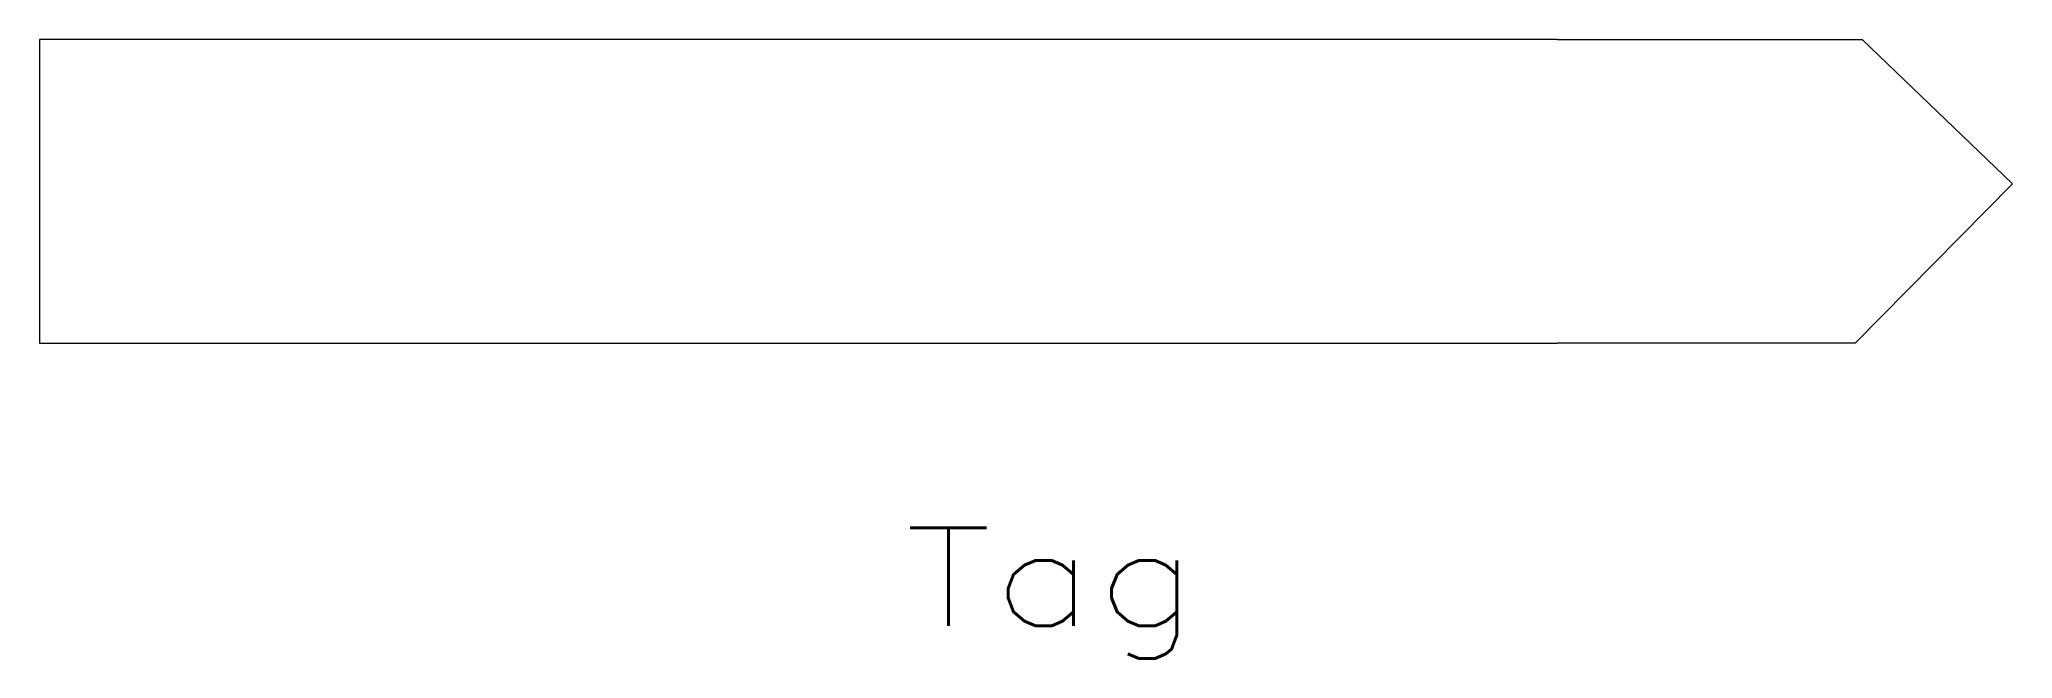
# Model space of a CAD drawing. Header units: inches. Extents: x 0.1 to 38.4, y -6.2 to 5.9.
import ezdxf
from ezdxf.enums import TextEntityAlignment as Align

# ---------------------------------------------------------------- set-up
doc = ezdxf.new("R2010")
doc.units = ezdxf.units.IN
doc.header["$MEASUREMENT"] = 0
doc.layers.get('0').update_dxf_attribs({"lineweight": 0})
doc.layers.add('SCD_DRAW', color=11, linetype='Continuous', lineweight=0, true_color=0xff7f7f)
doc.styles.get("Standard").update_dxf_attribs({"font": 'TXT.SHX'})

msp = doc.modelspace()

# ---------------------------------------------------------------- linework, layer by layer
at = {"layer": 'SCD_DRAW', "color": 7, "linetype": 'Continuous'}
for p, q in [((29.592, 5.878), (0.064, 5.878)), ((0.064, 5.878), (0.064, -0.028)), ((29.592, 5.878), (35.526, 5.878)), ((35.526, 5.878), (38.45, 3.073)), ((38.45, 3.073), (35.389, -0.028)), ((0.064, -0.028), (29.592, -0.028)), ((35.389, -0.028), (29.592, -0.028))]:
    msp.add_line(p, q, dxfattribs=at)

# ---------------------------------------------------------------- texts
at = {"color": 7, "linetype": 'Continuous', "width": 1.166667}
msp.add_text('Tag', height=1.905, dxfattribs=at).set_placement((16.9, -5.52), (22.615, -5.52), align=Align.FIT)

doc.saveas('drawing.dxf')
